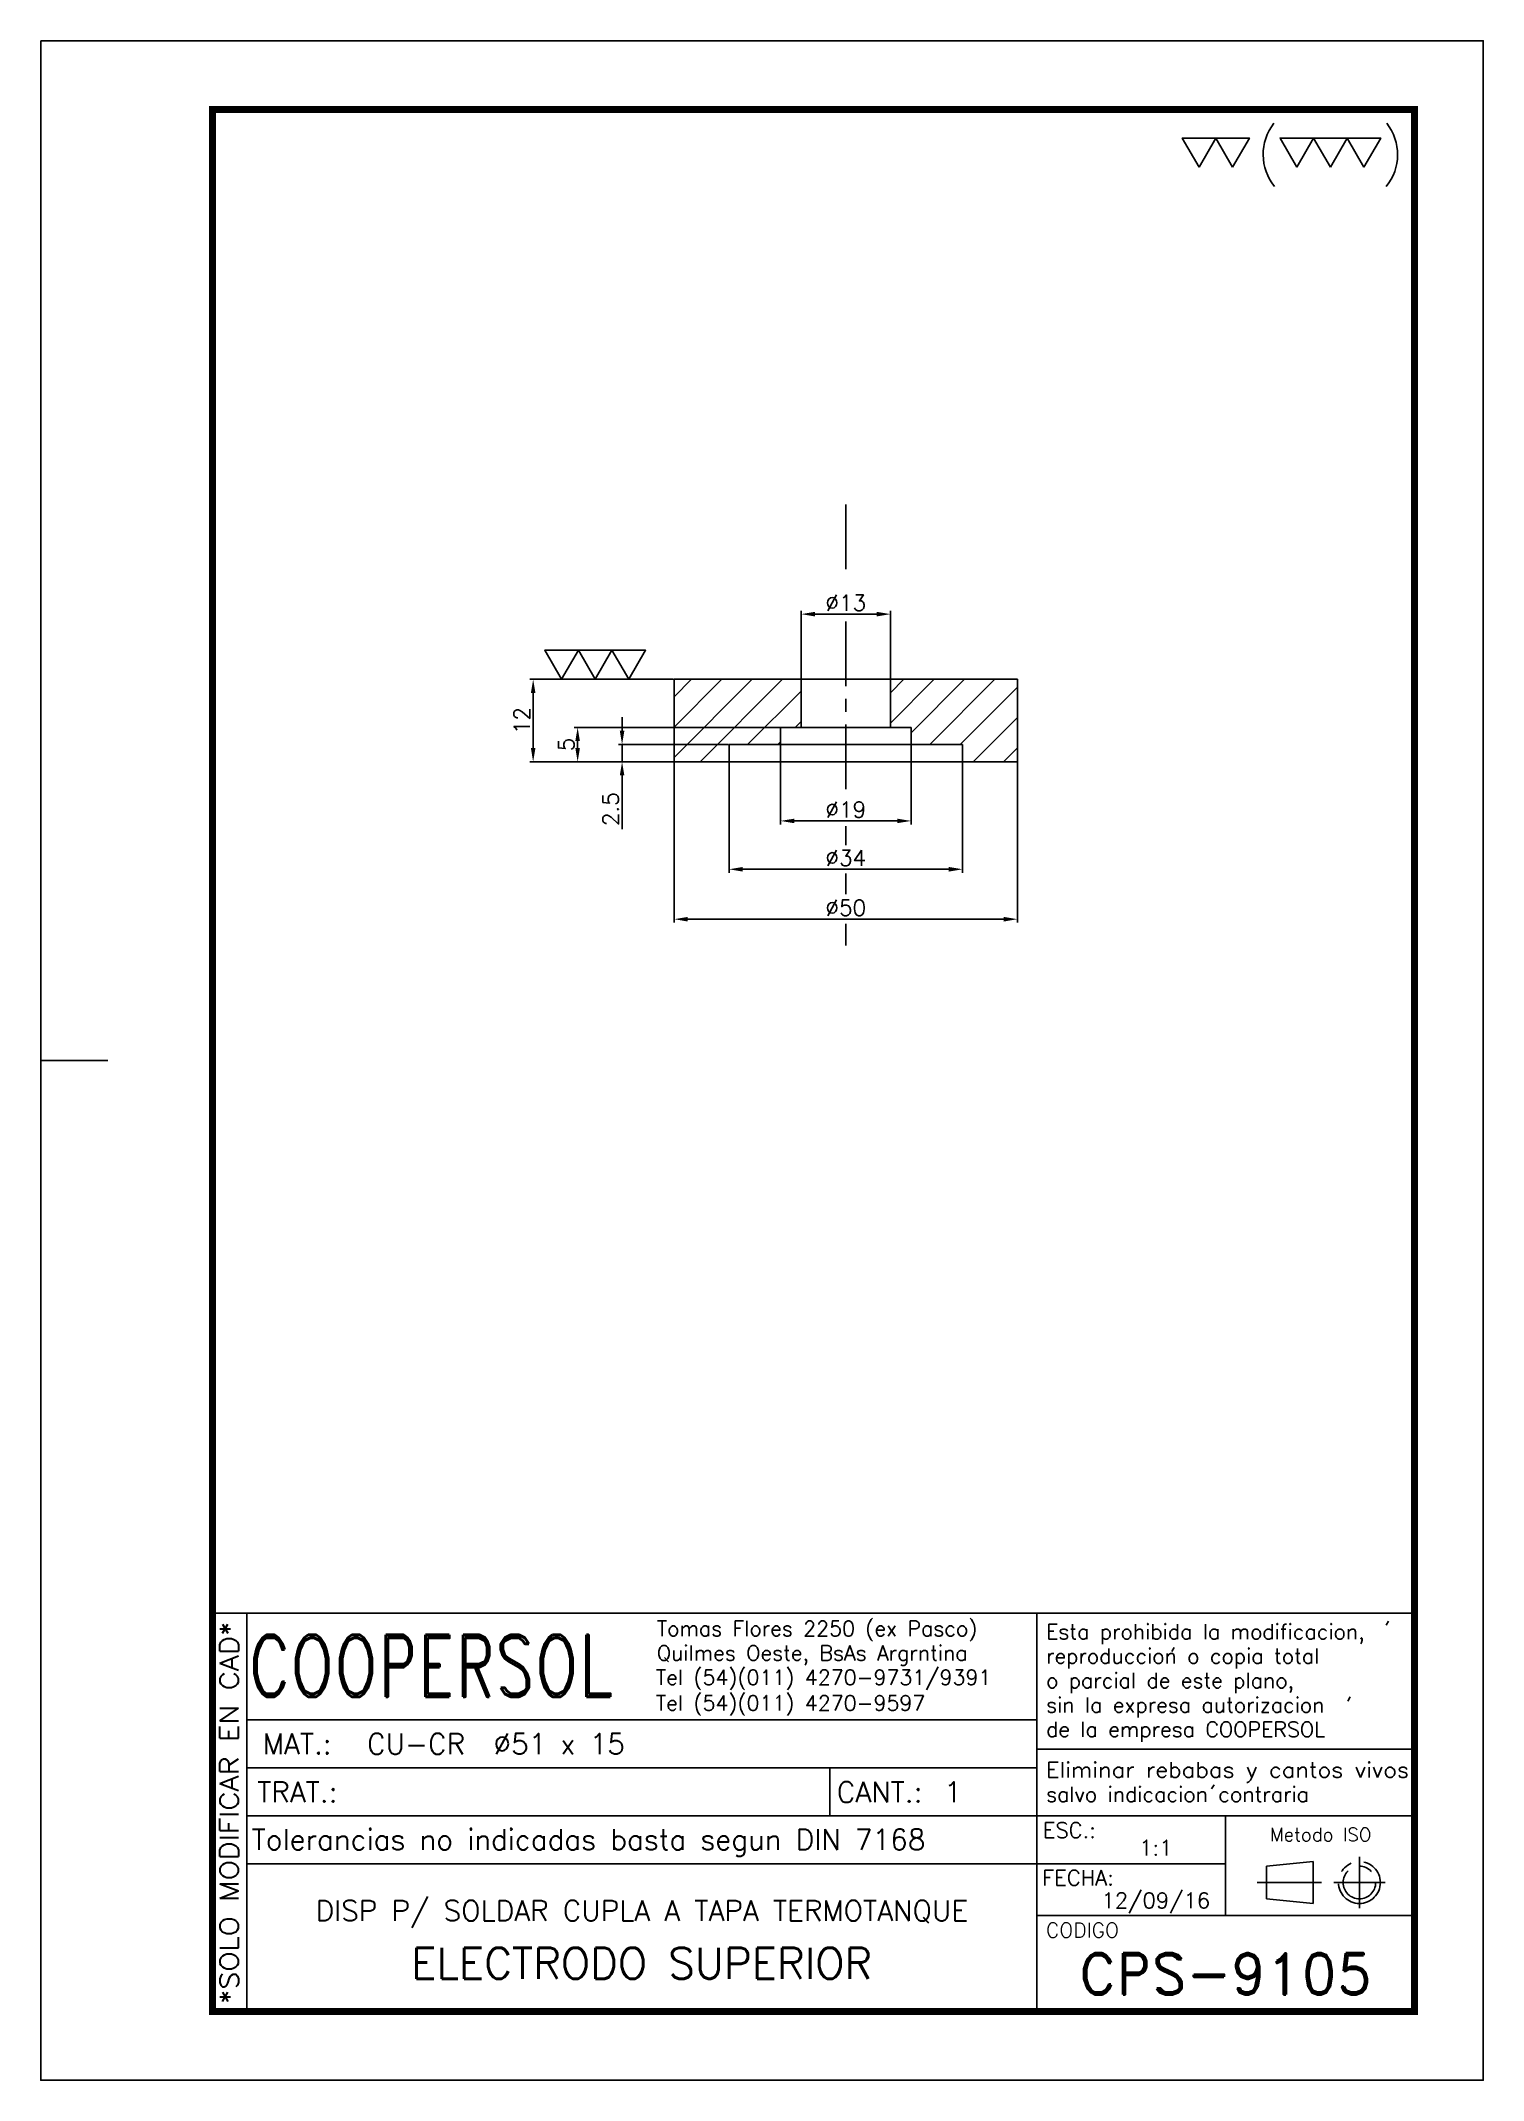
# Model space of a CAD drawing. Extents: x 0 to 210, y 0 to 297.
import ezdxf
from ezdxf.enums import TextEntityAlignment as Align

# ---------------------------------------------------------------- set-up
doc = ezdxf.new("R2010")
doc.units = 0
doc.header["$LTSCALE"] = 7.5
doc.header["$MEASUREMENT"] = 0
doc.linetypes.add('CENTER', pattern=[2, 1.25, -0.25, 0.25, -0.25])
doc.layers.get('0').update_dxf_attribs({"linetype": 'CONTINUOUS'})
doc.layers.get('DEFPOINTS').update_dxf_attribs({"linetype": 'CONTINUOUS'})
for name, color, linetype in [('1', 1, 'CENTER'), ('CL', 1, 'CENTER'), ('CO', 3, 'CONTINUOUS'), ('RY', 5, 'CONTINUOUS')]:
    doc.layers.add(name, color=color, linetype=linetype)
doc.styles.add('ROMAND', font='ROMAND')
doc.styles.add('ROMANS', font='ROMANS.SHX')
doc.dimstyles.new('1', dxfattribs={"dimtxt": 2.3, "dimasz": 2, "dimexe": 0.5, "dimexo": 0.0625, "dimgap": 0.5, "dimtad": 1, "dimdec": 4, "dimdsep": 46, "dimtxsty": 'ROMANS', "dimcen": -2, "dimclrt": 7, "dimadec": 0, "dimazin": 0, "dimtfac": 0.869565, "dimtdec": 4, "dimtmove": 0, "dimatfit": 3, "dimfxl": 1, "dimtolj": 1, "dimarcsym": 0})

# ---------------------------------------------------------------- blocks, each defined once
blk = doc.blocks.new('A4G')
blk.add_line((0, 148.5), (9.75, 148.5))
blk.add_lwpolyline([(0, 297), (210, 297), (210, 0), (0, 0)], close=True)
at = {"const_width": 1}
blk.add_lwpolyline([(25, 287), (200, 287), (200, 10), (25, 10)], close=True, dxfattribs=at)
blk = doc.blocks.new('*D2')
at = {"layer": 'CO', "color": 0, "lineweight": -2}
for p, q in [((110.7, 204.07), (110.7, 214)), ((123.7, 204.07), (123.7, 214)), ((112.7, 213.5), (121.7, 213.5))]:
    blk.add_line(p, q, dxfattribs=at)
at = {"layer": 'CO', "color": 0}
for points in [[(112.7, 213.84), (112.7, 213.17), (110.7, 213.5)], [(121.7, 213.84), (121.7, 213.17), (123.7, 213.5)]]:
    blk.add_solid(points, dxfattribs=at)
at = {"layer": 'DEFPOINTS', "color": 0}
for p in [(123.7, 213.5), (110.7, 204.01), (123.7, 204.01)]:
    blk.add_point(p, dxfattribs=at)
at = {"layer": 'CO', "color": 7, "insert": (117.2, 215.15), "char_height": 2.3, "attachment_point": 5, "style": 'ROMANS'}
blk.add_mtext('\\A1;%%C13', dxfattribs=at)
blk = doc.blocks.new('*D3')
at = {"layer": 'CO', "color": 0, "lineweight": -2}
for p, q in [((107.7, 194.45), (107.7, 182.89)), ((126.7, 194.45), (126.7, 182.89)), ((109.7, 183.39), (124.7, 183.39))]:
    blk.add_line(p, q, dxfattribs=at)
at = {"layer": 'CO', "color": 0}
for points in [[(109.7, 183.72), (109.7, 183.06), (107.7, 183.39)], [(124.7, 183.72), (124.7, 183.06), (126.7, 183.39)]]:
    blk.add_solid(points, dxfattribs=at)
at = {"layer": 'DEFPOINTS', "color": 0}
for p in [(107.7, 194.51), (126.7, 194.51), (126.7, 183.39)]:
    blk.add_point(p, dxfattribs=at)
at = {"layer": 'CO', "color": 7, "insert": (117.2, 185.04), "char_height": 2.3, "attachment_point": 5, "style": 'ROMANS'}
blk.add_mtext('\\A1;%%C19', dxfattribs=at)
blk = doc.blocks.new('*D4')
at = {"layer": 'CO', "color": 0, "lineweight": -2}
for p, q in [((100.2, 191.95), (100.2, 175.85)), ((134.2, 191.95), (134.2, 175.85)), ((102.2, 176.35), (132.2, 176.35))]:
    blk.add_line(p, q, dxfattribs=at)
at = {"layer": 'CO', "color": 0}
for points in [[(102.2, 176.68), (102.2, 176.01), (100.2, 176.35)], [(132.2, 176.68), (132.2, 176.01), (134.2, 176.35)]]:
    blk.add_solid(points, dxfattribs=at)
at = {"layer": 'DEFPOINTS', "color": 0}
for p in [(100.2, 192.01), (134.2, 192.01), (134.2, 176.35)]:
    blk.add_point(p, dxfattribs=at)
at = {"layer": 'CO', "color": 7, "insert": (117.2, 178), "char_height": 2.3, "attachment_point": 5, "style": 'ROMANS'}
blk.add_mtext('\\A1;%%C34', dxfattribs=at)
blk = doc.blocks.new('*D5')
at = {"layer": 'CO', "color": 0, "lineweight": -2}
for p, q in [((92.2, 191.95), (92.2, 168.58)), ((142.2, 191.95), (142.2, 168.58)), ((94.2, 169.08), (140.2, 169.08))]:
    blk.add_line(p, q, dxfattribs=at)
at = {"layer": 'CO', "color": 0}
for points in [[(94.2, 169.41), (94.2, 168.74), (92.2, 169.08)], [(140.2, 169.41), (140.2, 168.74), (142.2, 169.08)]]:
    blk.add_solid(points, dxfattribs=at)
at = {"layer": 'DEFPOINTS', "color": 0}
for p in [(92.2, 192.01), (142.2, 192.01), (142.2, 169.08)]:
    blk.add_point(p, dxfattribs=at)
at = {"layer": 'CO', "color": 7, "insert": (117.2, 170.73), "char_height": 2.3, "attachment_point": 5, "style": 'ROMANS'}
blk.add_mtext('\\A1;%%C50', dxfattribs=at)
blk = doc.blocks.new('*D6')
at = {"layer": 'CO', "color": 0, "lineweight": -2}
for p, q in [((84.63, 196.51), (84.63, 198.51)), ((100.13, 194.51), (84.13, 194.51)), ((84.63, 194.51), (84.63, 192.01)), ((92.13, 192.01), (84.13, 192.01)), ((84.63, 190.01), (84.63, 182.19))]:
    blk.add_line(p, q, dxfattribs=at)
at = {"layer": 'CO', "color": 0}
for points in [[(84.3, 196.51), (84.96, 196.51), (84.63, 194.51)], [(84.3, 190.01), (84.96, 190.01), (84.63, 192.01)]]:
    blk.add_solid(points, dxfattribs=at)
at = {"layer": 'DEFPOINTS', "color": 0}
for p in [(100.2, 194.51), (84.63, 192.01), (92.2, 192.01)]:
    blk.add_point(p, dxfattribs=at)
at = {"layer": 'CO', "color": 7, "insert": (82.98, 185.1), "char_height": 2.3, "attachment_point": 5, "rotation": 90, "style": 'ROMANS'}
blk.add_mtext('\\A1;2.5', dxfattribs=at)
blk = doc.blocks.new('*D7')
at = {"layer": 'CO', "color": 0, "lineweight": -2}
for p, q in [((107.63, 197.01), (77.66, 197.01)), ((78.16, 195.01), (78.16, 194.01)), ((92.13, 192.01), (77.66, 192.01))]:
    blk.add_line(p, q, dxfattribs=at)
at = {"layer": 'CO', "color": 0}
for points in [[(77.82, 195.01), (78.49, 195.01), (78.16, 197.01)], [(77.82, 194.01), (78.49, 194.01), (78.16, 192.01)]]:
    blk.add_solid(points, dxfattribs=at)
at = {"layer": 'DEFPOINTS', "color": 0}
for p in [(107.7, 197.01), (78.16, 192.01), (92.2, 192.01)]:
    blk.add_point(p, dxfattribs=at)
at = {"layer": 'CO', "color": 7, "insert": (76.51, 194.51), "char_height": 2.3, "attachment_point": 5, "rotation": 90, "style": 'ROMANS'}
blk.add_mtext('\\A1;5', dxfattribs=at)
blk = doc.blocks.new('*D8')
at = {"layer": 'CO', "color": 0, "lineweight": -2}
for p, q in [((92.13, 204.01), (71.18, 204.01)), ((71.68, 194.01), (71.68, 202.01)), ((92.13, 192.01), (71.18, 192.01))]:
    blk.add_line(p, q, dxfattribs=at)
at = {"layer": 'CO', "color": 0}
for points in [[(71.35, 202.01), (72.02, 202.01), (71.68, 204.01)], [(71.35, 194.01), (72.02, 194.01), (71.68, 192.01)]]:
    blk.add_solid(points, dxfattribs=at)
at = {"layer": 'DEFPOINTS', "color": 0}
for p in [(71.68, 204.01), (92.2, 204.01), (92.2, 192.01)]:
    blk.add_point(p, dxfattribs=at)
at = {"layer": 'CO', "color": 7, "insert": (70.03, 198.01), "char_height": 2.3, "attachment_point": 5, "rotation": 90, "style": 'ROMANS'}
blk.add_mtext('\\A1;12', dxfattribs=at)
blk = doc.blocks.new('COOPERSOLROT-02')
for p, q in [((0, 58), (175, 58)), ((0, 0), (0, 58)), ((5, 0), (5, 58)), ((120, 0), (120, 58)), ((175, 0), (175, 58)), ((5, 42.5), (120, 42.5)), ((120, 38.19), (175, 38.19)), ((5, 35.5), (120, 35.5)), ((89.89, 28.5), (89.89, 35.5)), ((5, 28.5), (175, 28.5)), ((147.5, 14), (147.5, 28.5)), ((147.5, 21.5), (5, 21.5)), ((120, 14), (175, 14)), ((0, 0), (175, 0))]:
    blk.add_line(p, q)
at = {"color": 1, "linetype": 'CENTER'}
blk.add_line((166.98, 22.51), (166.98, 15.06), dxfattribs=at)
for points in [[(152.09, 18.79), (161.93, 18.79)], [(163.26, 18.79), (170.71, 18.79)]]:
    blk.add_lwpolyline(points, dxfattribs=at)
at = {"layer": '1'}
for points in [[(170.85, 56.26), (171.21, 56.85)], [(139.66, 52.43), (140.02, 53.02)], [(165.28, 45.22), (165.64, 45.81)], [(145.46, 32.42), (145.82, 33.01)]]:
    blk.add_lwpolyline(points, dxfattribs=at)
blk.add_lwpolyline([(160.25, 18.79), (160.25, 21.83), (153.47, 21.16), (153.47, 16.41), (160.25, 15.74)], close=True, dxfattribs=at)
for radius in [3.05, 2.37]:
    blk.add_circle((166.98, 18.79), radius, dxfattribs=at)
at = {"style": 'ROMANS', "width": 0.996387}
blk.add_text('*SOLO MODIFICAR EN CAD*', height=2.7, rotation=90, dxfattribs=at).set_placement((3.77, 1.09), (3.77, 56.81), align=Align.FIT)
at = {"style": 'ROMAND', "width": 0.75}
blk.add_text('COOPERSOL', height=9, dxfattribs=at).set_placement((5.26, 45.85))
at = {"style": 'ROMANS'}
for s, p in [('MAT.:', (7.32, 37.47)), ('TRAT.:', (6.5, 30.47)), ('CANT.:', (90.89, 30.47)), ('Tolerancias no indicadas basta segun DIN 7168', (5.7, 23.56))]:
    blk.add_text(s, height=3, dxfattribs=at).set_placement(p)
for tag, height, style, p in [('CONJUNTO', 2.3, 'ROMANS', (62.5, 17.5)), ('SUBCONJUNTO', 3, 'ROMANS', (62.5, 11.5)), ('DENOMINACION', 4.5, 'ROMANS', (62.5, 4.75)), ('COD-PLA', 6, 'ROMAND', (147.5, 5.5))]:
    blk.add_attdef(tag, text='', height=height, dxfattribs=dict(style=style)).set_placement(p, align=Align.MIDDLE)
at = {"layer": '1', "style": 'ROMANS'}
for s, height, p in [('Tomas Flores 2250 (ex Pasco)', 2.2, (64.69, 54.68)), ('Esta prohibida la modificacion,', 2.2, (121.36, 54.23)), ('Quilmes Oeste, BsAs Argrntina', 2.2, (64.69, 51.12)), ('reproduccion o copia total', 2.2, (121.36, 50.67)), ('Tel (54)(011) 4270-9731/9391', 2.2, (64.55, 47.56)), ('o parcial de este plano,', 2.2, (121.36, 47.11)), ('Tel (54)(011) 4270-9597', 2.2, (64.55, 43.83)), ('sin la expresa autorizacion ', 2.2, (121.36, 43.55)), ('de la empresa COOPERSOL', 2.2, (121.36, 39.99)), ('salvo indicacion contraria', 2.2, (121.36, 30.54)), ('ESC.:', 2.25, (120.89, 25.29)), ('FECHA:', 2.25, (120.81, 18.36)), ('CODIGO', 2.16, (121.33, 10.78))]:
    blk.add_text(s, height=height, dxfattribs=at).set_placement(p)
at = {"layer": '1', "style": 'ROMANS', "width": 0.96139}
blk.add_text('Eliminar rebabas y cantos vivos', height=2.2, dxfattribs=at).set_placement((121.34, 34.1), (174.21, 34.1), align=Align.FIT)
at = {"layer": '1', "style": 'ROMANS'}
blk.add_text('Metodo ISO', height=1.948, dxfattribs=at).set_placement((161.34, 25.77), align=Align.MIDDLE)
for tag, p in [('MAT', (22.51, 37.47)), ('TRAT', (22.51, 30.47)), ('CANT', (106.49, 30.47))]:
    blk.add_attdef(tag, p, '', height=3, dxfattribs=at)
for tag, p in [('ESC', (137.33, 22.73)), ('FECHA', (137.33, 15.06))]:
    blk.add_attdef(tag, text='', height=2.25, dxfattribs=at).set_placement(p, align=Align.CENTER)

msp = doc.modelspace()

# ---------------------------------------------------------------- hatches: boundary and pattern name
at = {"layer": 'RY'}
h = msp.add_hatch(dxfattribs=at)
h.set_pattern_fill('ANSI31', color=256, scale=25, style=0)
h.set_pattern_definition([(45, (19418.0057, -12818.422), (-2.2097087, 2.2097087), [])])
h.paths.add_polyline_path([(92.19571, 204.01092), (92.19571, 192.01092), (100.19571, 192.01092), (100.19571, 194.51092), (107.69571, 194.51092), (107.69571, 197.01092), (110.69571, 197.01092), (110.69571, 204.01092)])
h.paths.add_polyline_path([(126.69571, 197.01092), (126.69571, 194.51092), (134.19571, 194.51092), (134.19571, 192.01092), (142.19571, 192.01092), (142.19571, 204.01092), (123.69571, 204.01092), (123.69571, 197.01092)])

# ---------------------------------------------------------------- linework, layer by layer
for p, q in [((92.19571, 204.01092), (92.19571, 192.01092)), ((92.19571, 204.01092), (142.19571, 204.01092)), ((110.69571, 204.01092), (110.69571, 197.01092)), ((123.69571, 204.01092), (123.69571, 197.01092)), ((142.19571, 204.01092), (142.19571, 192.01092)), ((107.69571, 197.01092), (107.69571, 194.51092)), ((107.69571, 197.01092), (126.69571, 197.01092)), ((126.69571, 197.01092), (126.69571, 194.51092)), ((100.19571, 194.51092), (100.19571, 192.01092)), ((100.19571, 194.51092), (134.19571, 194.51092)), ((134.19571, 194.51092), (134.19571, 192.01092)), ((92.19571, 192.01092), (142.19571, 192.01092))]:
    msp.add_line(p, q)
at = {"layer": 'CL'}
for p, q in [((117.19571, 229.45038), (117.19571, 218.61732)), ((117.19571, 212.4076), (117.19571, 186.8008)), ((117.19571, 182.61012), (117.19571, 179.87983)), ((117.19571, 175.72716), (117.19571, 172.73784)), ((117.19571, 168.42416), (117.19571, 165.24127))]:
    msp.add_line(p, q, dxfattribs=at)
at = {"layer": 'CO'}
for points in [[(168.63334, 278.60654), (171.07749, 282.83994), (166.18919, 282.83994)], [(173.52164, 278.60654), (175.9658, 282.83994), (171.07749, 282.83994)], [(182.86082, 278.60654), (185.30497, 282.83994), (180.41666, 282.83994)], [(187.74912, 278.60654), (190.19327, 282.83994), (185.30497, 282.83994)], [(192.63743, 278.60654), (195.08158, 282.83994), (190.19327, 282.83994)], [(75.82316, 204.01092), (78.26732, 208.24432), (73.37901, 208.24432)], [(80.71147, 204.01092), (83.15562, 208.24432), (78.26732, 208.24432)], [(85.59977, 204.01092), (88.04393, 208.24432), (83.15562, 208.24432)]]:
    msp.add_lwpolyline(points, close=True, dxfattribs=at)
for centre, start, end in [((185.31875, 280.43505), 141.7687645, 219.2464834), ((190.1795, 280.43505), 320.7535166, 38.2312355)]:
    msp.add_arc(centre, 7.35713, start, end, dxfattribs=at)

# ---------------------------------------------------------------- block references
msp.add_blockref('A4G', (0, 0))
ref = msp.add_blockref('COOPERSOLROT-02', (25, 10))
ref.add_attrib('COD-PLA', 'CPS-9105', dxfattribs={"height": 6, "style": 'ROMAND'}).set_placement((172.5, 15.5), align=Align.MIDDLE)
ref.add_attrib('FECHA', '12/09/16', dxfattribs={"layer": '1', "height": 2.25, "style": 'ROMANS'}).set_placement((162.33468, 25.061), align=Align.CENTER)
ref.add_attrib('MAT', 'CU-CR  %%c51 x 15', (47.50529, 47.46815), dxfattribs={"layer": '1', "height": 3, "style": 'ROMANS'})
ref.add_attrib('ESC', '1:1', dxfattribs={"layer": '1', "height": 2.25, "style": 'ROMANS'}).set_placement((162.33468, 32.72855), align=Align.CENTER)
ref.add_attrib('CANT', '1', (131.49059, 40.46815), dxfattribs={"layer": '1', "height": 3, "style": 'ROMANS'})
ref.add_attrib('DENOMINACION', 'ELECTRODO SUPERIOR', dxfattribs={"height": 4.5, "style": 'ROMANS'}).set_placement((87.5, 17.03781), align=Align.MIDDLE)
ref.add_attrib('SUBCONJUNTO', 'DISP P/ SOLDAR CUPLA A TAPA TERMOTANQUE', dxfattribs={"height": 3, "style": 'ROMANS'}).set_placement((87.5, 24.47785), align=Align.MIDDLE)

# ---------------------------------------------------------------- dimensions: what is measured, and where the dimension line sits
for base, p1, p2, picture, middle in [((123.69571, 213.50288), (110.69571, 204.01092), (123.69571, 204.01092), '*D2', (117.19571, 215.15288)), ((126.69571, 183.3894), (107.69571, 194.51092), (126.69571, 194.51092), '*D3', (117.19571, 185.0394)), ((142.19571, 169.0754), (92.19571, 192.01092), (142.19571, 192.01092), '*D5', (117.19571, 170.7254)), ((134.19571, 176.34783), (100.19571, 192.01092), (134.19571, 192.01092), '*D4', (117.19571, 177.99783))]:
    dim = msp.add_linear_dim(base=base, p1=p1, p2=p2, text='%%C<>', dimstyle='1', dxfattribs=at)
    dim.commit()
    dim.dimension.update_dxf_attribs({"geometry": picture, "text_midpoint": middle})
for base, p1, p2, picture, middle in [((71.685, 204.01092), (92.19571, 192.01092), (92.19571, 204.01092), '*D8', (70.035, 198.01092)), ((78.1568, 192.01092), (107.69571, 197.01092), (92.19571, 192.01092), '*D7', (76.5068, 194.51092)), ((84.62859, 192.01092), (100.19571, 194.51092), (92.19571, 192.01092), '*D6', (82.97859, 185.1014))]:
    dim = msp.add_linear_dim(base=base, p1=p1, p2=p2, angle=90, dimstyle='1', dxfattribs=at)
    dim.commit()
    dim.dimension.update_dxf_attribs({"geometry": picture, "text_midpoint": middle})

doc.saveas('drawing.dxf')
